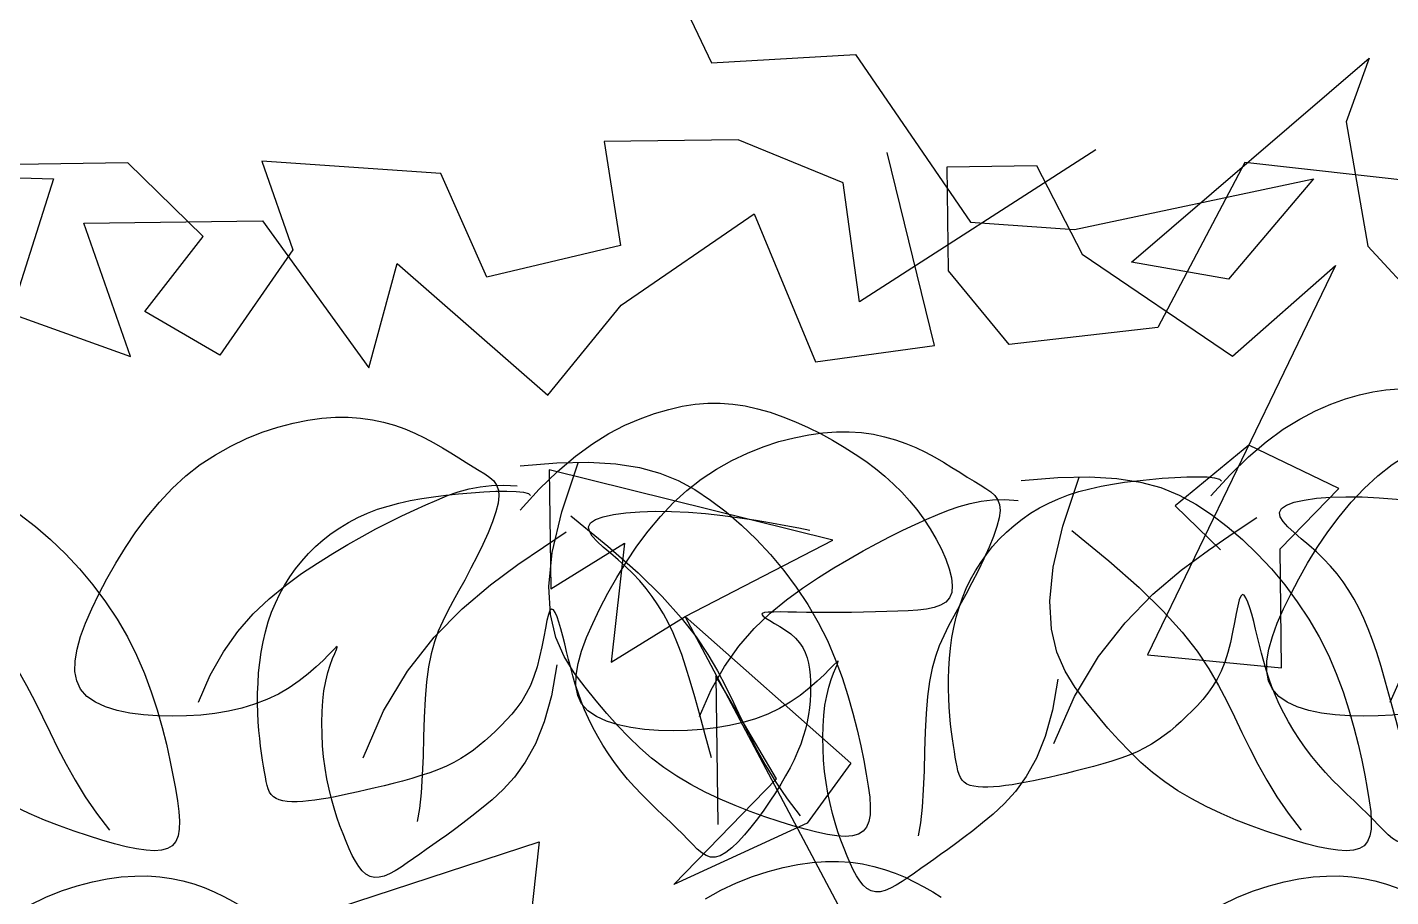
# Model space of a CAD drawing. Extents: x 941299 to 942979, y 2579300 to 2579597.
# Drawn here: x 942863.152 to 942864.617, y 2579507.449 to 2579508.383 of the extents above; entities that cross this region are included whole.
import ezdxf

# ---------------------------------------------------------------- set-up
doc = ezdxf.new("R2010")
doc.units = 0
doc.layers.get('0').update_dxf_attribs({"linetype": 'CONTINUOUS'})
for name, color, linetype in [('fz', 7, 'CONTINUOUS'), ('LH', 94, 'CONTINUOUS'), ('尺寸标注', 2, 'CONTINUOUS'), ('植物', 3, 'CONTINUOUS')]:
    doc.layers.add(name, color=color, linetype=linetype)

# ---------------------------------------------------------------- blocks, each defined once
blk = doc.blocks.new('LIM43')
at = {"color": 98}
for p, q in [((942288.093, 2579500.7332), (942288.2057, 2579500.7796)), ((942288.2057, 2579500.7796), (942288.3497, 2579500.7777)), ((942288.3497, 2579500.7777), (942288.3321, 2579500.666)), ((942287.8214, 2579500.7689), (942288.0753, 2579500.6055)), ((942287.9946, 2579500.5587), (942288.0454, 2579500.7658)), ((942287.2765, 2579500.7124), (942287.6612, 2579500.7551)), ((942287.6612, 2579500.7551), (942287.7548, 2579500.5779)), ((942287.8852, 2579500.752), (942287.8359, 2579500.6568)), ((942287.9812, 2579500.7507), (942287.8852, 2579500.752)), ((942287.9797, 2579500.6388), (942287.9812, 2579500.7507)), ((942288.5252, 2579500.7433), (942288.7175, 2579500.7566)), ((942288.7175, 2579500.7566), (942288.6841, 2579500.6612)), ((942288.7804, 2579500.6758), (942288.8615, 2579500.7547)), ((942288.8615, 2579500.7547), (942288.9575, 2579500.7534)), ((942289.2935, 2579500.7488), (942288.9412, 2579500.7376)), ((942288.9575, 2579500.7534), (942289.1335, 2579500.751)), ((942288.0753, 2579500.6055), (942288.093, 2579500.7332)), ((942288.4757, 2579500.632), (942288.5252, 2579500.7433)), ((942288.9412, 2579500.7376), (942288.9873, 2579500.5931)), ((942288.1886, 2579500.6999), (942288.1224, 2579500.5409)), ((942288.3313, 2579500.602), (942288.1886, 2579500.6999)), ((942288.7166, 2579500.6927), (942288.6024, 2579500.5344)), ((942288.9086, 2579500.6901), (942288.7166, 2579500.6927)), ((942288.8586, 2579500.5469), (942288.9086, 2579500.6901)), ((942288.8433, 2579500.595), (942288.7804, 2579500.6758)), ((942287.8359, 2579500.6568), (942287.6744, 2579500.547)), ((942288.3321, 2579500.666), (942288.4757, 2579500.632)), ((942288.6841, 2579500.6612), (942288.7626, 2579500.5482)), ((942287.6744, 2579500.547), (942287.5637, 2579500.6445)), ((942287.5637, 2579500.6445), (942287.766, 2579500.226)), ((942288.5719, 2579500.6467), (942288.41, 2579500.505)), ((942288.6024, 2579500.5344), (942288.5719, 2579500.6467)), ((942287.9146, 2579500.5598), (942287.9797, 2579500.6388)), ((942288.41, 2579500.505), (942288.3313, 2579500.602)), ((942288.7626, 2579500.5482), (942288.8433, 2579500.595)), ((942288.9873, 2579500.5931), (942288.8586, 2579500.5469)), ((942287.7548, 2579500.5779), (942287.9146, 2579500.5598)), ((942288.1224, 2579500.5409), (942287.9946, 2579500.5587)), ((942287.5604, 2579500.4047), (942287.6571, 2579500.4513)), ((942287.6571, 2579500.4513), (942287.7362, 2579500.3863)), ((942288.1038, 2579500.3493), (942288.4089, 2579500.4251)), ((942288.4089, 2579500.4251), (942288.4071, 2579500.2972)), ((942287.6235, 2579500.3399), (942287.5604, 2579500.4047)), ((942287.7362, 2579500.3863), (942287.6875, 2579500.339)), ((942288.2627, 2579500.2672), (942288.1038, 2579500.3493)), ((942287.6218, 2579500.212), (942287.6235, 2579500.3399)), ((942288.3278, 2579500.3462), (942288.342, 2579500.2181)), ((942288.4071, 2579500.2972), (942288.3278, 2579500.3462)), ((942287.9341, 2579499.6481), (942288.2627, 2579500.2672)), ((942288.2627, 2579500.2672), (942288.0845, 2579500.1097)), ((942288.342, 2579500.2181), (942288.2627, 2579500.2672)), ((942287.766, 2579500.226), (942287.6218, 2579500.212)), ((942288.1643, 2579500.0927), (942288.2298, 2579500.2037)), ((942288.2298, 2579500.2037), (942288.2276, 2579500.0438)), ((942288.0845, 2579500.1097), (942288.1316, 2579500.0451)), ((942288.2747, 2579499.9792), (942288.1643, 2579500.0927)), ((942288.1316, 2579500.0451), (942288.2747, 2579499.9792)), ((942288.6743, 2579499.9418), (942288.4194, 2579500.0252)), ((942288.4194, 2579500.0252), (942288.4337, 2579499.8971))]:
    blk.add_line(p, q, dxfattribs=at)
blk = doc.blocks.new('花')
at = {"layer": 'LH', "color": 12}
for p, q in [((0.6366, 0.4716), (0.6241, 0.4688)), ((0.6496, 0.4736), (0.6366, 0.4716)), ((0.6634, 0.4747), (0.6496, 0.4736)), ((0.6779, 0.4749), (0.6634, 0.4747)), ((0.6932, 0.4741), (0.6779, 0.4749)), ((0.7092, 0.4722), (0.6932, 0.4741)), ((0.7259, 0.4693), (0.7092, 0.4722)), ((0.7431, 0.4652), (0.7259, 0.4693)), ((0.5901, 0.4561), (0.5797, 0.4507)), ((0.6009, 0.461), (0.5901, 0.4561)), ((0.6123, 0.4652), (0.6009, 0.461)), ((0.6241, 0.4688), (0.6123, 0.4652)), ((0.7605, 0.4599), (0.7431, 0.4652)), ((0.7779, 0.4533), (0.7605, 0.4599)), ((0.5698, 0.4448), (0.5604, 0.4387)), ((0.5797, 0.4507), (0.5698, 0.4448)), ((0.7953, 0.4454), (0.7779, 0.4533)), ((0.8123, 0.4361), (0.7953, 0.4454)), ((0.5429, 0.4263), (0.5349, 0.4203)), ((0.5514, 0.4325), (0.5429, 0.4263)), ((0.5604, 0.4387), (0.5514, 0.4325)), ((0.8287, 0.4253), (0.8123, 0.4361)), ((0.8445, 0.4131), (0.8287, 0.4253)), ((-0.4776, 0.4103), (-0.4909, 0.4092)), ((-0.4639, 0.4103), (-0.4776, 0.4103)), ((-0.4498, 0.4093), (-0.4639, 0.4103)), ((0.5274, 0.4146), (0.5205, 0.4095)), ((0.5349, 0.4203), (0.5274, 0.4146)), ((0.8595, 0.3996), (0.8445, 0.4131)), ((-0.5303, 0.4), (-0.5435, 0.395)), ((-0.5172, 0.4041), (-0.5303, 0.4)), ((-0.5041, 0.4071), (-0.5172, 0.4041)), ((-0.4909, 0.4092), (-0.5041, 0.4071)), ((-0.4351, 0.4072), (-0.4498, 0.4093)), ((-0.4197, 0.4041), (-0.4351, 0.4072)), ((-0.4036, 0.3998), (-0.4197, 0.4041)), ((-0.3867, 0.3941), (-0.4036, 0.3998)), ((0.3674, 0.3998), (0.3425, 0.3937)), ((0.3964, 0.4039), (0.3674, 0.3998)), ((0.4303, 0.4061), (0.3964, 0.4039)), ((0.4295, 0.3534), (0.4075, 0.4044)), ((0.47, 0.4062), (0.4303, 0.4061)), ((0.5035, 0.3966), (0.4996, 0.3924)), ((0.5084, 0.4007), (0.5035, 0.3966)), ((0.5141, 0.4049), (0.5084, 0.4007)), ((0.5205, 0.4095), (0.5141, 0.4049)), ((0.8738, 0.3851), (0.8595, 0.3996)), ((-0.5698, 0.3826), (-0.5828, 0.3754)), ((-0.5567, 0.3892), (-0.5698, 0.3826)), ((-0.5435, 0.395), (-0.5567, 0.3892)), ((-0.369, 0.3867), (-0.3867, 0.3941)), ((-0.3504, 0.3772), (-0.369, 0.3867)), ((0.321, 0.3859), (0.3021, 0.3764)), ((0.3425, 0.3937), (0.321, 0.3859)), ((0.4891, 0.387), (0.4751, 0.385)), ((0.5023, 0.3878), (0.4891, 0.387)), ((0.4954, 0.3823), (0.4953, 0.3759)), ((0.4969, 0.3877), (0.4954, 0.3823)), ((0.4996, 0.3924), (0.4969, 0.3877)), ((0.5147, 0.3874), (0.5023, 0.3878)), ((0.5267, 0.3861), (0.5147, 0.3874)), ((0.5385, 0.3838), (0.5267, 0.3861)), ((0.5503, 0.3808), (0.5385, 0.3838)), ((0.8872, 0.3699), (0.8738, 0.3851)), ((-0.5955, 0.3677), (-0.6078, 0.3596)), ((-0.5828, 0.3754), (-0.5955, 0.3677)), ((-0.331, 0.3653), (-0.3504, 0.3772)), ((0.3021, 0.3764), (0.2851, 0.3652)), ((0.4953, 0.3759), (0.4968, 0.3682)), ((0.4968, 0.3682), (0.5, 0.3591)), ((0.5622, 0.3771), (0.5503, 0.3808)), ((0.5745, 0.373), (0.5622, 0.3771)), ((0.5875, 0.3683), (0.5745, 0.373)), ((0.601, 0.3633), (0.5875, 0.3683)), ((0.8998, 0.3542), (0.8872, 0.3699)), ((-0.6078, 0.3596), (-0.6196, 0.3512)), ((-0.3106, 0.3508), (-0.331, 0.3653)), ((0.2691, 0.3526), (0.2535, 0.3385)), ((0.2851, 0.3652), (0.2691, 0.3526)), ((0.4433, 0.3104), (0.4295, 0.3534)), ((0.5, 0.3591), (0.5045, 0.3487)), ((0.6152, 0.3577), (0.601, 0.3633)), ((0.63, 0.3515), (0.6152, 0.3577)), ((0.9116, 0.3382), (0.8998, 0.3542)), ((-0.6308, 0.3427), (-0.6414, 0.334)), ((-0.6196, 0.3512), (-0.6308, 0.3427)), ((-0.2893, 0.3332), (-0.3106, 0.3508)), ((0.2535, 0.3385), (0.2384, 0.3231)), ((0.4201, 0.348), (0.3832, 0.3123)), ((0.5045, 0.3487), (0.5103, 0.3374)), ((0.5103, 0.3374), (0.5169, 0.3254)), ((0.6454, 0.3448), (0.63, 0.3515)), ((0.6615, 0.3373), (0.6454, 0.3448)), ((0.6782, 0.3292), (0.6615, 0.3373)), ((0.9225, 0.3222), (0.9116, 0.3382)), ((-0.6512, 0.3253), (-0.6605, 0.3163)), ((-0.6414, 0.334), (-0.6512, 0.3253)), ((-0.267, 0.3124), (-0.2893, 0.3332)), ((-0.2776, 0.3296), (-0.2796, 0.3273)), ((-0.2724, 0.3315), (-0.2776, 0.3296)), ((-0.2646, 0.333), (-0.2724, 0.3315)), ((-0.2545, 0.3341), (-0.2646, 0.333)), ((-0.2428, 0.3349), (-0.2545, 0.3341)), ((-0.2299, 0.3354), (-0.2428, 0.3349)), ((-0.2163, 0.3356), (-0.2299, 0.3354)), ((-0.2025, 0.3355), (-0.2163, 0.3356)), ((-0.1889, 0.3352), (-0.2025, 0.3355)), ((-0.1756, 0.3347), (-0.1889, 0.3352)), ((-0.1627, 0.3338), (-0.1756, 0.3347)), ((-0.1502, 0.3326), (-0.1627, 0.3338)), ((-0.1379, 0.3309), (-0.1502, 0.3326)), ((-0.1261, 0.3288), (-0.1379, 0.3309)), ((-0.1145, 0.3262), (-0.1261, 0.3288)), ((-0.1034, 0.323), (-0.1145, 0.3262)), ((-0.0926, 0.3192), (-0.1034, 0.323)), ((0.2384, 0.3231), (0.2238, 0.3066)), ((0.5169, 0.3254), (0.5242, 0.3132)), ((0.6956, 0.3202), (0.6782, 0.3292)), ((-0.6605, 0.3163), (-0.6691, 0.3072)), ((-0.0822, 0.3148), (-0.0926, 0.3192)), ((-0.0723, 0.3098), (-0.0822, 0.3148)), ((-0.0627, 0.3043), (-0.0723, 0.3098)), ((0.3832, 0.3123), (0.3533, 0.281)), ((0.45, 0.2744), (0.4433, 0.3104)), ((0.5242, 0.3132), (0.5318, 0.3009)), ((0.7136, 0.3104), (0.6956, 0.3202)), ((0.732, 0.2992), (0.7136, 0.3104)), ((0.9325, 0.3065), (0.9225, 0.3222)), ((-0.6772, 0.2977), (-0.6847, 0.2879)), ((-0.6691, 0.3072), (-0.6772, 0.2977)), ((-0.447, 0.2954), (-0.4653, 0.2923)), ((-0.4289, 0.2977), (-0.447, 0.2954)), ((-0.4114, 0.2993), (-0.4289, 0.2977)), ((-0.3949, 0.3002), (-0.4114, 0.2993)), ((-0.3799, 0.3003), (-0.3949, 0.3002)), ((-0.3666, 0.2996), (-0.3799, 0.3003)), ((-0.3555, 0.2981), (-0.3666, 0.2996)), ((-0.3469, 0.2958), (-0.3555, 0.2981)), ((-0.3413, 0.2926), (-0.3469, 0.2958)), ((-0.0535, 0.2983), (-0.0627, 0.3043)), ((-0.0448, 0.2918), (-0.0535, 0.2983)), ((0.2238, 0.3066), (0.21, 0.2891)), ((0.5318, 0.3009), (0.5395, 0.2889)), ((0.7506, 0.2864), (0.732, 0.2992)), ((0.9415, 0.2913), (0.9325, 0.3065)), ((-0.6847, 0.2879), (-0.6917, 0.2777)), ((-0.5189, 0.2807), (-0.5352, 0.2765)), ((-0.5016, 0.2848), (-0.5189, 0.2807)), ((-0.4836, 0.2888), (-0.5016, 0.2848)), ((-0.4653, 0.2923), (-0.4836, 0.2888)), ((-0.3467, 0.2722), (-0.342, 0.2784)), ((-0.342, 0.2784), (-0.3393, 0.2838)), ((-0.3389, 0.2886), (-0.3413, 0.2926)), ((-0.3393, 0.2838), (-0.3389, 0.2886)), ((-0.2887, 0.2709), (-0.3142, 0.2852)), ((-0.0365, 0.2849), (-0.0448, 0.2918)), ((-0.0287, 0.2775), (-0.0365, 0.2849)), ((0.21, 0.2891), (0.1971, 0.2707)), ((0.3533, 0.281), (0.3296, 0.2535)), ((0.5395, 0.2889), (0.547, 0.2775)), ((0.7689, 0.2715), (0.7506, 0.2864)), ((0.9494, 0.2767), (0.9415, 0.2913)), ((-0.6983, 0.267), (-0.7044, 0.2558)), ((-0.6917, 0.2777), (-0.6983, 0.267)), ((-0.5639, 0.2687), (-0.5755, 0.2654)), ((-0.5503, 0.2725), (-0.5639, 0.2687)), ((-0.5352, 0.2765), (-0.5503, 0.2725)), ((-0.3598, 0.2584), (-0.3528, 0.2656)), ((-0.3528, 0.2656), (-0.3467, 0.2722)), ((-0.2597, 0.2546), (-0.2887, 0.2709)), ((-0.0214, 0.2698), (-0.0287, 0.2775)), ((-0.0145, 0.2617), (-0.0214, 0.2698)), ((0.1971, 0.2707), (0.1851, 0.2516)), ((0.4509, 0.2443), (0.45, 0.2744)), ((0.547, 0.2775), (0.554, 0.2669)), ((0.554, 0.2669), (0.5606, 0.2568)), ((0.7869, 0.254), (0.7689, 0.2715)), ((0.9559, 0.2627), (0.9494, 0.2767)), ((-0.7044, 0.2558), (-0.7098, 0.2444)), ((-0.3749, 0.2429), (-0.3674, 0.2508)), ((-0.3674, 0.2508), (-0.3598, 0.2584)), ((-0.2285, 0.2353), (-0.2597, 0.2546)), ((-0.0081, 0.2531), (-0.0145, 0.2617)), ((-0.0021, 0.2443), (-0.0081, 0.2531)), ((0.1851, 0.2516), (0.1743, 0.232)), ((0.3296, 0.2535), (0.311, 0.2291)), ((0.5606, 0.2568), (0.5668, 0.2468)), ((0.8042, 0.2335), (0.7869, 0.254)), ((0.9608, 0.2496), (0.9559, 0.2627)), ((0.964, 0.2372), (0.9608, 0.2496)), ((-0.7098, 0.2444), (-0.7146, 0.2331)), ((-0.3887, 0.2263), (-0.382, 0.2348)), ((-0.382, 0.2348), (-0.3749, 0.2429)), ((-0.1961, 0.2122), (-0.2285, 0.2353)), ((0.0033, 0.235), (-0.0021, 0.2443)), ((0.0082, 0.2254), (0.0033, 0.235)), ((0.4471, 0.2192), (0.4509, 0.2443)), ((0.5668, 0.2468), (0.5724, 0.2364)), ((0.5724, 0.2364), (0.5775, 0.2253)), ((0.9651, 0.2258), (0.964, 0.2372)), ((-0.7184, 0.222), (-0.7212, 0.2114)), ((-0.7146, 0.2331), (-0.7184, 0.222)), ((-0.395, 0.2175), (-0.3887, 0.2263)), ((0.0127, 0.2155), (0.0082, 0.2254)), ((0.1743, 0.232), (0.1648, 0.2119)), ((0.311, 0.2291), (0.2967, 0.2074)), ((0.5775, 0.2253), (0.582, 0.2129)), ((0.682, 0.2284), (0.682, 0.2291)), ((0.682, 0.2291), (0.6836, 0.2281)), ((0.6831, 0.2259), (0.682, 0.2284)), ((0.6852, 0.222), (0.6831, 0.2259)), ((0.6836, 0.2281), (0.6869, 0.2253)), ((0.688, 0.2166), (0.6852, 0.222)), ((0.6869, 0.2253), (0.6919, 0.221)), ((0.6919, 0.221), (0.6984, 0.2155)), ((0.8205, 0.2097), (0.8042, 0.2335)), ((0.964, 0.2155), (0.9651, 0.2258)), ((-0.7212, 0.2114), (-0.7228, 0.2017)), ((-0.4061, 0.1988), (-0.4008, 0.2084)), ((-0.4008, 0.2084), (-0.395, 0.2175)), ((-0.1637, 0.1842), (-0.1961, 0.2122)), ((0.0166, 0.2052), (0.0127, 0.2155)), ((0.02, 0.1945), (0.0166, 0.2052)), ((0.1648, 0.2119), (0.1566, 0.1916)), ((0.2967, 0.2074), (0.2857, 0.1875)), ((0.4399, 0.198), (0.4471, 0.2192)), ((0.582, 0.2129), (0.5861, 0.1991)), ((0.6911, 0.2099), (0.688, 0.2166)), ((0.6944, 0.202), (0.6911, 0.2099)), ((0.6984, 0.2155), (0.7063, 0.2092)), ((0.7063, 0.2092), (0.7154, 0.2025)), ((0.8356, 0.182), (0.8205, 0.2097)), ((0.9544, 0.1981), (0.9605, 0.2062)), ((0.9605, 0.2062), (0.964, 0.2155)), ((-0.7228, 0.2017), (-0.723, 0.1931)), ((-0.723, 0.1931), (-0.7218, 0.1859)), ((-0.4111, 0.1888), (-0.4061, 0.1988)), ((-0.2986, 0.1891), (-0.297, 0.1952)), ((-0.297, 0.1952), (-0.2954, 0.2)), ((-0.2954, 0.2), (-0.2937, 0.203)), ((-0.2937, 0.203), (-0.2919, 0.2039)), ((-0.2919, 0.2039), (-0.29, 0.2024)), ((-0.29, 0.2024), (-0.288, 0.1984)), ((-0.288, 0.1984), (-0.2858, 0.1921)), ((-0.2858, 0.1921), (-0.2835, 0.184)), ((0.023, 0.1837), (0.02, 0.1945)), ((0.1566, 0.1916), (0.1498, 0.1712)), ((0.4305, 0.1797), (0.4399, 0.198)), ((0.5861, 0.1991), (0.5896, 0.1832)), ((0.6974, 0.1929), (0.6944, 0.202)), ((0.7001, 0.1829), (0.6974, 0.1929)), ((0.7154, 0.2025), (0.7257, 0.1957)), ((0.7257, 0.1957), (0.737, 0.1893)), ((0.9355, 0.1852), (0.9459, 0.1911)), ((0.9459, 0.1911), (0.9544, 0.1981)), ((-0.7218, 0.1859), (-0.7189, 0.1803)), ((-0.7189, 0.1803), (-0.7145, 0.1761)), ((-0.7145, 0.1761), (-0.7087, 0.1731)), ((-0.5877, 0.1754), (-0.5757, 0.1764)), ((-0.5757, 0.1764), (-0.5644, 0.1774)), ((-0.5644, 0.1774), (-0.5539, 0.1785)), ((-0.5539, 0.1785), (-0.5445, 0.1794)), ((-0.5445, 0.1794), (-0.5362, 0.1803)), ((-0.5362, 0.1803), (-0.5291, 0.1808)), ((-0.5291, 0.1808), (-0.5235, 0.1811)), ((-0.5235, 0.1811), (-0.5194, 0.181)), ((-0.5176, 0.1774), (-0.5204, 0.175)), ((-0.5194, 0.181), (-0.517, 0.1804)), ((-0.5164, 0.1792), (-0.5176, 0.1774)), ((-0.517, 0.1804), (-0.5164, 0.1792)), ((-0.4198, 0.1674), (-0.4157, 0.1784)), ((-0.4157, 0.1784), (-0.4111, 0.1888)), ((-0.3015, 0.1739), (-0.3001, 0.1819)), ((-0.3001, 0.1819), (-0.2986, 0.1891)), ((-0.2835, 0.184), (-0.2809, 0.1747)), ((-0.1322, 0.1503), (-0.1637, 0.1842)), ((0.0254, 0.1727), (0.023, 0.1837)), ((0.2857, 0.1875), (0.277, 0.169)), ((0.42, 0.1633), (0.4305, 0.1797)), ((0.4485, 0.19), (0.4569, 0.1573)), ((0.5896, 0.1832), (0.5926, 0.1651)), ((0.7023, 0.1721), (0.7001, 0.1829)), ((0.737, 0.1893), (0.7492, 0.1834)), ((0.7492, 0.1834), (0.762, 0.1786)), ((0.762, 0.1786), (0.7756, 0.1747)), ((0.8956, 0.1732), (0.91, 0.1763)), ((0.91, 0.1763), (0.9234, 0.1803)), ((0.9234, 0.1803), (0.9355, 0.1852)), ((-0.7087, 0.1731), (-0.7016, 0.1713)), ((-0.7016, 0.1713), (-0.6933, 0.1703)), ((-0.6933, 0.1703), (-0.6839, 0.17)), ((-0.6839, 0.17), (-0.6736, 0.1701)), ((-0.6736, 0.1701), (-0.6625, 0.1706)), ((-0.6625, 0.1706), (-0.6506, 0.1712)), ((-0.6506, 0.1712), (-0.6383, 0.1719)), ((-0.6383, 0.1719), (-0.6256, 0.1727)), ((-0.6256, 0.1727), (-0.6128, 0.1735)), ((-0.6128, 0.1735), (-0.6001, 0.1744)), ((-0.6001, 0.1744), (-0.5877, 0.1754)), ((-0.5348, 0.1647), (-0.5404, 0.1604)), ((-0.5294, 0.1686), (-0.5348, 0.1647)), ((-0.5245, 0.1721), (-0.5294, 0.1686)), ((-0.5204, 0.175), (-0.5245, 0.1721)), ((-0.4236, 0.1558), (-0.4198, 0.1674)), ((-0.3042, 0.1569), (-0.3029, 0.1655)), ((-0.3029, 0.1655), (-0.3015, 0.1739)), ((-0.2809, 0.1747), (-0.278, 0.1644)), ((-0.278, 0.1644), (-0.2747, 0.1537)), ((0.0275, 0.1617), (0.0254, 0.1727)), ((0.0291, 0.1507), (0.0275, 0.1617)), ((0.1498, 0.1712), (0.1441, 0.1509)), ((0.277, 0.169), (0.2696, 0.1513)), ((0.4096, 0.1478), (0.42, 0.1633)), ((0.5926, 0.1651), (0.5952, 0.1453)), ((0.704, 0.1607), (0.7023, 0.1721)), ((0.7756, 0.1747), (0.7896, 0.1717)), ((0.7896, 0.1717), (0.8042, 0.1696)), ((0.8042, 0.1696), (0.8191, 0.1684)), ((0.8191, 0.1684), (0.8343, 0.1679)), ((0.8343, 0.1679), (0.8496, 0.1682)), ((0.8496, 0.1682), (0.8651, 0.1692)), ((0.8651, 0.1692), (0.8805, 0.1708)), ((0.8805, 0.1708), (0.8956, 0.1732)), ((-0.5504, 0.1509), (-0.5543, 0.1457)), ((-0.5457, 0.1558), (-0.5504, 0.1509)), ((-0.5404, 0.1604), (-0.5457, 0.1558)), ((-0.4272, 0.1434), (-0.4236, 0.1558)), ((-0.3071, 0.1393), (-0.3056, 0.1482)), ((-0.3056, 0.1482), (-0.3042, 0.1569)), ((-0.2747, 0.1537), (-0.2711, 0.1431)), ((-0.1029, 0.1097), (-0.1322, 0.1503)), ((0.0304, 0.1399), (0.0291, 0.1507)), ((0.1441, 0.1509), (0.1395, 0.1311)), ((0.2696, 0.1513), (0.2628, 0.1338)), ((0.3992, 0.1331), (0.4096, 0.1478)), ((0.4569, 0.1573), (0.4671, 0.1299)), ((0.7053, 0.1487), (0.704, 0.1607)), ((0.7061, 0.1365), (0.7053, 0.1487)), ((-0.5595, 0.1347), (-0.5611, 0.1289)), ((-0.5573, 0.1403), (-0.5595, 0.1347)), ((-0.5543, 0.1457), (-0.5573, 0.1403)), ((-0.4305, 0.1297), (-0.4272, 0.1434)), ((-0.3087, 0.1303), (-0.3071, 0.1393)), ((-0.2711, 0.1431), (-0.2669, 0.1331)), ((-0.2669, 0.1331), (-0.2623, 0.1239)), ((0.0313, 0.1293), (0.0304, 0.1399)), ((0.2628, 0.1338), (0.2561, 0.1163)), ((0.3887, 0.1192), (0.3992, 0.1331)), ((0.5952, 0.1453), (0.5976, 0.1247)), ((0.7065, 0.1242), (0.7061, 0.1365)), ((-0.5621, 0.1228), (-0.5626, 0.1166)), ((-0.5611, 0.1289), (-0.5621, 0.1228)), ((-0.4339, 0.1144), (-0.4305, 0.1297)), ((-0.3127, 0.112), (-0.3105, 0.1212)), ((-0.3105, 0.1212), (-0.3087, 0.1303)), ((-0.2623, 0.1239), (-0.2572, 0.1156)), ((0.0319, 0.1191), (0.0313, 0.1293)), ((0.0323, 0.1094), (0.0319, 0.1191)), ((0.1395, 0.1311), (0.1357, 0.1118)), ((0.378, 0.106), (0.3887, 0.1192)), ((0.4671, 0.1299), (0.4785, 0.1072)), ((0.5976, 0.1247), (0.5999, 0.1039)), ((0.7064, 0.112), (0.7065, 0.1242)), ((-0.5626, 0.1166), (-0.5627, 0.1101)), ((-0.5627, 0.1101), (-0.5625, 0.1035)), ((-0.5625, 0.1035), (-0.5621, 0.0967)), ((-0.4374, 0.0971), (-0.4339, 0.1144)), ((-0.3152, 0.1025), (-0.3127, 0.112)), ((-0.2572, 0.1156), (-0.2517, 0.108)), ((-0.2517, 0.108), (-0.246, 0.1012)), ((-0.0767, 0.0613), (-0.1029, 0.1097)), ((0.0324, 0.1001), (0.0323, 0.1094)), ((0.1357, 0.1118), (0.1327, 0.0934)), ((0.2561, 0.1163), (0.2492, 0.0987)), ((0.3669, 0.0935), (0.378, 0.106)), ((0.4785, 0.1072), (0.4909, 0.0886)), ((0.5999, 0.1039), (0.6024, 0.0837)), ((0.7059, 0.1), (0.7064, 0.112)), ((-0.5621, 0.0967), (-0.5614, 0.0897)), ((-0.5614, 0.0897), (-0.5605, 0.0825)), ((-0.4411, 0.0775), (-0.4374, 0.0971)), ((-0.3216, 0.0832), (-0.3181, 0.0929)), ((-0.3181, 0.0929), (-0.3152, 0.1025)), ((-0.246, 0.1012), (-0.24, 0.0949)), ((-0.24, 0.0949), (-0.2338, 0.0891)), ((-0.2338, 0.0891), (-0.2276, 0.0837)), ((0.032, 0.083), (0.0322, 0.0913)), ((0.0322, 0.0913), (0.0324, 0.1001)), ((0.1327, 0.0934), (0.1303, 0.076)), ((0.2492, 0.0987), (0.2418, 0.081)), ((0.3553, 0.0816), (0.3669, 0.0935)), ((0.4909, 0.0886), (0.5039, 0.0735)), ((0.7035, 0.0772), (0.7049, 0.0884)), ((0.7049, 0.0884), (0.7059, 0.1)), ((-0.5605, 0.0825), (-0.5592, 0.0752)), ((-0.5592, 0.0752), (-0.5576, 0.0678)), ((-0.4452, 0.0553), (-0.4411, 0.0775)), ((-0.3299, 0.0634), (-0.3255, 0.0733)), ((-0.3255, 0.0733), (-0.3216, 0.0832)), ((-0.2276, 0.0837), (-0.2213, 0.0785)), ((-0.2213, 0.0785), (-0.215, 0.0735)), ((-0.215, 0.0735), (-0.2087, 0.0688)), ((0.0311, 0.068), (0.0316, 0.0753)), ((0.0316, 0.0753), (0.032, 0.083)), ((0.1303, 0.076), (0.1284, 0.0599)), ((0.2418, 0.081), (0.2336, 0.063)), ((0.343, 0.0704), (0.3553, 0.0816)), ((0.5039, 0.0735), (0.5169, 0.0613)), ((0.6024, 0.0837), (0.6051, 0.0649)), ((0.7018, 0.0664), (0.7035, 0.0772)), ((-0.5576, 0.0678), (-0.5555, 0.0603)), ((-0.5555, 0.0603), (-0.553, 0.0526)), ((-0.3347, 0.0534), (-0.3299, 0.0634)), ((-0.2087, 0.0688), (-0.2022, 0.0642)), ((-0.2022, 0.0642), (-0.1956, 0.0598)), ((-0.1956, 0.0598), (-0.1886, 0.0557)), ((0.0301, 0.0553), (0.0306, 0.0614)), ((0.0306, 0.0614), (0.0311, 0.068)), ((0.1284, 0.0599), (0.1269, 0.0452)), ((0.2336, 0.063), (0.2243, 0.0446)), ((0.3157, 0.0498), (0.3298, 0.0598)), ((0.3298, 0.0598), (0.343, 0.0704)), ((0.5169, 0.0613), (0.5297, 0.0512)), ((0.6051, 0.0649), (0.6083, 0.0483)), ((0.6997, 0.0561), (0.7018, 0.0664)), ((-0.553, 0.0526), (-0.55, 0.0448)), ((-0.55, 0.0448), (-0.5465, 0.0369)), ((-0.4497, 0.0301), (-0.4452, 0.0553)), ((-0.34, 0.0436), (-0.3347, 0.0534)), ((-0.1886, 0.0557), (-0.1813, 0.0518)), ((-0.1813, 0.0518), (-0.1735, 0.0483)), ((-0.1735, 0.0483), (-0.1652, 0.045)), ((-0.1652, 0.045), (-0.1563, 0.0421)), ((0.0285, 0.0404), (0.0291, 0.0448)), ((0.0291, 0.0448), (0.0296, 0.0498)), ((0.0296, 0.0498), (0.0301, 0.0553)), ((0.1269, 0.0452), (0.1258, 0.032)), ((0.2243, 0.0446), (0.2137, 0.0259)), ((0.3009, 0.0403), (0.3157, 0.0498)), ((0.5297, 0.0512), (0.5418, 0.0427)), ((0.6083, 0.0483), (0.6121, 0.0346)), ((0.6951, 0.0368), (0.6975, 0.0462)), ((0.6975, 0.0462), (0.6997, 0.0561)), ((-0.5465, 0.0369), (-0.5425, 0.0289)), ((-0.3517, 0.0243), (-0.3456, 0.0338)), ((-0.3456, 0.0338), (-0.34, 0.0436)), ((-0.1563, 0.0421), (-0.1469, 0.0394)), ((-0.1469, 0.0394), (-0.1371, 0.0371)), ((-0.1371, 0.0371), (-0.1271, 0.0349)), ((-0.1271, 0.0349), (-0.1169, 0.033)), ((-0.1169, 0.033), (-0.1068, 0.0312)), ((-0.1068, 0.0312), (-0.0968, 0.0296)), ((-0.0968, 0.0296), (-0.087, 0.0281)), ((0.0228, 0.0277), (0.0248, 0.0302)), ((0.0248, 0.0302), (0.0264, 0.0331)), ((0.0264, 0.0331), (0.0276, 0.0365)), ((0.0276, 0.0365), (0.0285, 0.0404)), ((0.1258, 0.032), (0.1253, 0.0203)), ((0.2701, 0.0232), (0.2856, 0.0315)), ((0.2856, 0.0315), (0.3009, 0.0403)), ((0.5418, 0.0427), (0.553, 0.0353)), ((0.553, 0.0353), (0.5633, 0.0287)), ((0.6925, 0.0279), (0.6951, 0.0368)), ((-0.5425, 0.0289), (-0.538, 0.0208)), ((-0.538, 0.0208), (-0.533, 0.0126)), ((-0.3649, 0.0059), (-0.3581, 0.015)), ((-0.3581, 0.015), (-0.3517, 0.0243)), ((-0.087, 0.0281), (-0.0776, 0.0267)), ((-0.0776, 0.0267), (-0.0685, 0.0254)), ((-0.0685, 0.0254), (-0.0598, 0.0242)), ((-0.0598, 0.0242), (-0.0514, 0.0232)), ((-0.0514, 0.0232), (-0.0434, 0.0222)), ((-0.0434, 0.0222), (-0.0357, 0.0214)), ((-0.0357, 0.0214), (-0.0283, 0.0208)), ((-0.0283, 0.0208), (-0.0213, 0.0204)), ((-0.0213, 0.0204), (-0.0145, 0.0201)), ((-0.0145, 0.0201), (-0.0082, 0.0201)), ((-0.0082, 0.0201), (-0.0022, 0.0202)), ((-0.0022, 0.0202), (0.0033, 0.0207)), ((0.0033, 0.0207), (0.0084, 0.0214)), ((0.0084, 0.0214), (0.0129, 0.0225)), ((0.0129, 0.0225), (0.0168, 0.0238)), ((0.0168, 0.0238), (0.0201, 0.0256)), ((0.0201, 0.0256), (0.0228, 0.0277)), ((0.1253, 0.0203), (0.1255, 0.0101)), ((0.2137, 0.0259), (0.2013, 0.0065)), ((0.2392, 0.0086), (0.2545, 0.0156)), ((0.2545, 0.0156), (0.2701, 0.0232)), ((0.5633, 0.0287), (0.5727, 0.0228)), ((0.5727, 0.0228), (0.5814, 0.0174)), ((0.5814, 0.0174), (0.5896, 0.0126)), ((0.6873, 0.0115), (0.6899, 0.0194)), ((0.6899, 0.0194), (0.6925, 0.0279)), ((-0.533, 0.0126), (-0.5275, 0.0043)), ((-0.5275, 0.0043), (-0.5215, -0.0042)), ((-0.3719, -0.0028), (-0.3649, 0.0059)), ((0.1255, 0.0101), (0.1265, 0.0014)), ((0.1265, 0.0014), (0.1284, -0.0058)), ((0.2103, -0.0035), (0.2244, 0.0022)), ((0.2244, 0.0022), (0.2392, 0.0086)), ((0.5896, 0.0126), (0.5974, 0.008)), ((0.5974, 0.008), (0.6048, 0.0037)), ((0.6048, 0.0037), (0.6121, -0.0006)), ((0.6817, -0.0025), (0.6845, 0.0041)), ((0.6845, 0.0041), (0.6873, 0.0115)), ((-0.5215, -0.0042), (-0.5151, -0.0128)), ((-0.5151, -0.0128), (-0.5083, -0.0215)), ((-0.386, -0.0193), (-0.379, -0.0112)), ((-0.379, -0.0112), (-0.3719, -0.0028)), ((0.1284, -0.0058), (0.1313, -0.0115)), ((0.1313, -0.0115), (0.1354, -0.0157)), ((0.1739, -0.016), (0.185, -0.0127)), ((0.185, -0.0127), (0.1971, -0.0085)), ((0.1971, -0.0085), (0.2103, -0.0035)), ((0.6121, -0.0006), (0.6193, -0.0049)), ((0.6193, -0.0049), (0.6263, -0.009)), ((0.6263, -0.009), (0.6332, -0.0129)), ((0.6332, -0.0129), (0.6399, -0.0162)), ((0.6715, -0.0172), (0.6752, -0.0133)), ((0.6752, -0.0133), (0.6786, -0.0084)), ((0.6786, -0.0084), (0.6817, -0.0025)), ((-0.5083, -0.0215), (-0.501, -0.0304)), ((-0.3997, -0.0346), (-0.393, -0.0271)), ((-0.393, -0.0271), (-0.386, -0.0193)), ((0.1354, -0.0157), (0.1407, -0.0184)), ((0.1407, -0.0184), (0.1473, -0.0196)), ((0.1473, -0.0196), (0.155, -0.0196)), ((0.155, -0.0196), (0.1639, -0.0183)), ((0.1639, -0.0183), (0.1739, -0.016)), ((0.6399, -0.0162), (0.6462, -0.019)), ((0.6462, -0.019), (0.6522, -0.0209)), ((0.6522, -0.0209), (0.6578, -0.0218)), ((0.6578, -0.0218), (0.6628, -0.0215)), ((0.6628, -0.0215), (0.6674, -0.02)), ((0.6674, -0.02), (0.6715, -0.0172)), ((-0.501, -0.0304), (-0.4935, -0.0391)), ((-0.4935, -0.0391), (-0.4858, -0.0475)), ((-0.4119, -0.0486), (-0.406, -0.0418)), ((-0.406, -0.0418), (-0.3997, -0.0346)), ((-0.4858, -0.0475), (-0.4782, -0.0552)), ((-0.4782, -0.0552), (-0.4707, -0.0622)), ((-0.4219, -0.061), (-0.4171, -0.0551)), ((-0.4171, -0.0551), (-0.4119, -0.0486)), ((0.1159, -0.0585), (0.105, -0.0634)), ((0.1272, -0.0543), (0.1159, -0.0585)), ((0.139, -0.0507), (0.1272, -0.0543)), ((0.1515, -0.0479), (0.139, -0.0507)), ((0.1645, -0.0459), (0.1515, -0.0479)), ((0.1783, -0.0448), (0.1645, -0.0459)), ((0.1928, -0.0446), (0.1783, -0.0448)), ((0.2081, -0.0454), (0.1928, -0.0446)), ((0.2241, -0.0473), (0.2081, -0.0454)), ((0.2408, -0.0502), (0.2241, -0.0473)), ((0.258, -0.0543), (0.2408, -0.0502)), ((0.2754, -0.0596), (0.258, -0.0543)), ((-0.4707, -0.0622), (-0.4634, -0.068)), ((-0.4634, -0.068), (-0.4567, -0.0725)), ((-0.4567, -0.0725), (-0.4504, -0.0754)), ((-0.4352, -0.0739), (-0.4308, -0.0707)), ((-0.4308, -0.0707), (-0.4264, -0.0663)), ((-0.4264, -0.0663), (-0.4219, -0.061)), ((0.0946, -0.0688), (0.0847, -0.0747)), ((0.105, -0.0634), (0.0946, -0.0688)), ((0.2929, -0.0662), (0.2754, -0.0596)), ((0.3102, -0.0741), (0.2929, -0.0662)), ((-0.4504, -0.0754), (-0.4449, -0.0765)), ((-0.4449, -0.0765), (-0.4398, -0.0759)), ((-0.4398, -0.0759), (-0.4352, -0.0739)), ((0.0663, -0.087), (0.0578, -0.0932)), ((0.0753, -0.0808), (0.0663, -0.087)), ((0.0847, -0.0747), (0.0753, -0.0808))]:
    blk.add_line(p, q, dxfattribs=at)
blk = doc.blocks.new('A$C3A3013BA')
at = {"layer": '植物', "color": 3}
for p, q in [((3294, 8660.8), (3422.9, 8863.1)), ((2981.2, 8679.2), (2778.8, 8605.6)), ((3202, 8495.3), (2981.2, 8679.2)), ((3294, 8385), (3294, 8660.8)), ((2778.8, 8605.6), (3367.7, 8256.3)), ((2447.5, 8458.5), (2668.4, 8513.7)), ((2668.4, 8513.7), (3202, 8495.3)), ((2263.5, 8054), (2447.5, 8458.5)), ((3367.7, 8256.3), (3294, 8385)), ((1950.7, 8017.2), (2263.5, 8054)), ((1803.4, 7484), (1950.7, 8017.2))]:
    blk.add_line(p, q, dxfattribs=at)

msp = doc.modelspace()

# ---------------------------------------------------------------- block references
at = {"layer": 'fz', "xscale": -1}
msp.add_blockref('LIM43', (1885152.12191, 7.48248), dxfattribs=at)
at = {"layer": '尺寸标注', "xscale": -1, "rotation": 4.769924570511499}
for p in [(942864.18412, 2579507.54594), (942865.46465, 2579507.54594), (942863.44188, 2579507.53038), (942864.72241, 2579507.53038)]:
    msp.add_blockref('花', p, dxfattribs=at)
at = {"layer": '植物', "color": 4, "xscale": -0.0004915198598262674, "yscale": 0.0004915198660455644, "zscale": 0.0004915200000000004, "rotation": 189.9999925261188}
msp.add_blockref('A$C3A3013BA', (942862.25922, 2579512.05902), dxfattribs=at)

doc.saveas('drawing.dxf')
